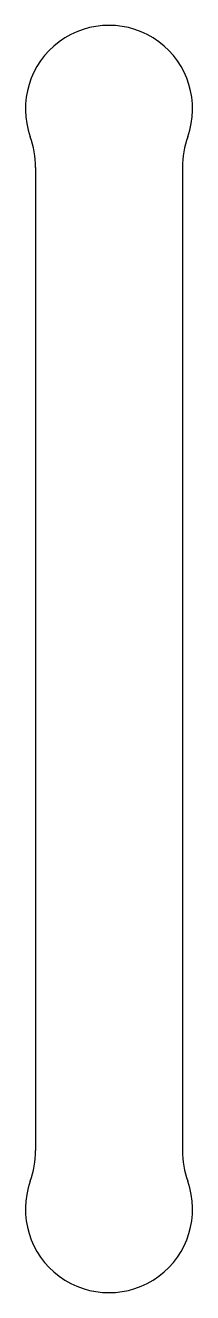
# Model space of a CAD drawing. Extents: x -4.5 to 4.5, y -34.5 to 34.5.
import ezdxf

# ---------------------------------------------------------------- set-up
doc = ezdxf.new("R2010")
doc.units = 0
doc.layers.add('MODELSKETCH_VISIBLE', color=7, linetype='CONTINUOUS')

msp = doc.modelspace()

# ---------------------------------------------------------------- linework, layer by layer
at = {"layer": 'MODELSKETCH_VISIBLE'}
for p, q in [((-4, 26.806), (-4, -26.806)), ((4, 26.806), (4, -26.806))]:
    msp.add_line(p, q, dxfattribs=at)
for centre, radius, start, end in [((0, 30), 4.55, 340.46003, 199.53997), ((-9, 26.806), 5, 0, 19.53997), ((9, 26.806), 5, 160.46003, 180), ((-9, -26.806), 5, 340.46003, 0), ((9, -26.806), 5, 180, 199.53997), ((0, -30), 4.55, 160.46003, 19.53997)]:
    msp.add_arc(centre, radius, start, end, dxfattribs=at)

doc.saveas('drawing.dxf')
